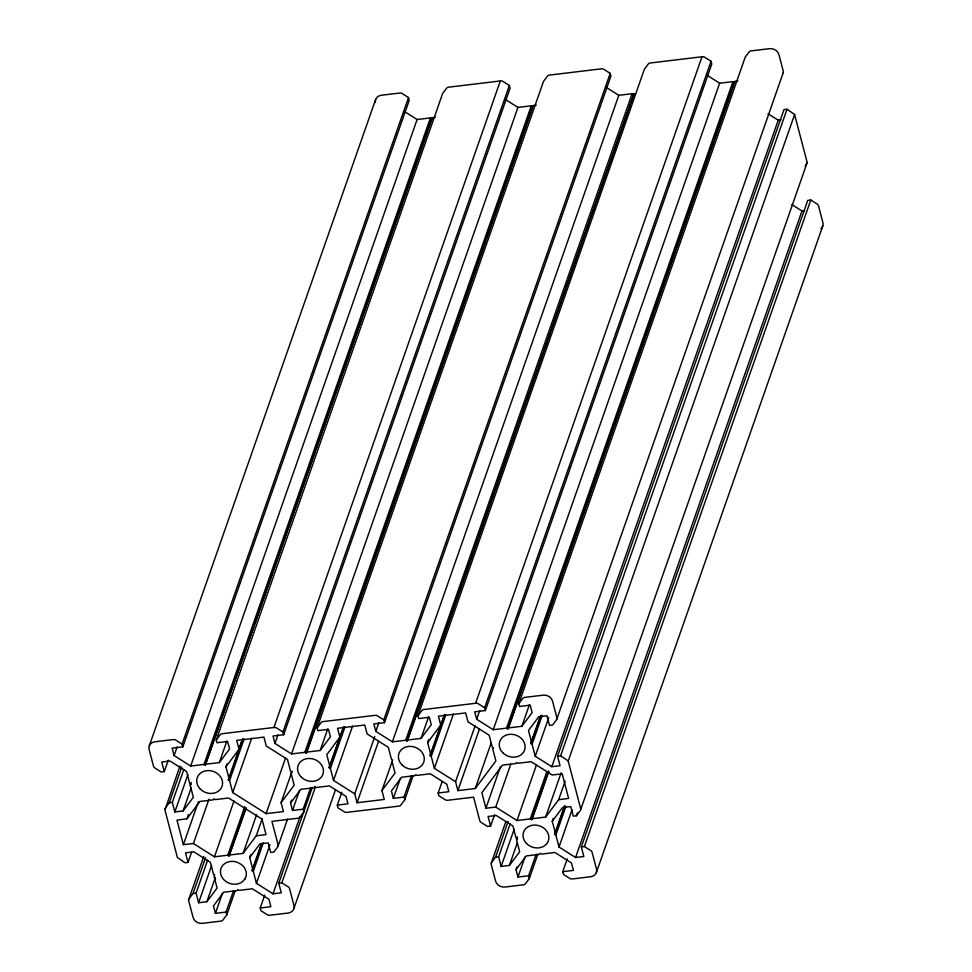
<?xml version="1.0" encoding="UTF-8"?>
<svg xmlns="http://www.w3.org/2000/svg" width="972" height="972" viewBox="0 0 972 972"><rect width="100%" height="100%" fill="white"/><g stroke="black" fill="none" stroke-linecap="round" stroke-linejoin="round"><path stroke-width="1.46" d="M542.121 715.684L532.097 744.285L535.232 756.24L551.804 766.714L560.079 765.717L557.563 756.131L783.967 109.605L787.028 109.241L794.61 114.514L807.185 162.531L580.418 810.417L576.335 815.8L573.273 816.164L570.771 806.578L562.496 807.562L552.242 821.255L555.377 833.198L554.575 834.268L555.863 835.082L558.997 847.025L575.57 857.498L583.832 856.502L581.317 846.904L807.732 200.39L810.794 200.013L817.112 204.011A3.208 2.746 19.3 0 1 818.521 205.857L822.883 222.515A7.885 6.731 19.3 0 1 821.923 227.594M807.185 162.531L805.193 166.054M149.238 745.961L375.642 99.436M435.383 117.32L432.418 117.673L205.238 765.219L203.999 764.442L190.694 766.033L174.11 755.572L172.166 748.124L182.821 746.848L182.104 744.09L175.774 740.105A3.22 2.746 19.3 0 0 173.393 739.546L154.9 741.77A7.885 6.731 19.3 0 0 149.117 749.485L153.479 766.143A3.22 2.746 19.3 0 0 154.888 767.989L161.206 771.987L164.268 771.61L168.278 760.177M174.11 755.572L177.123 746.982M182.104 744.09L408.507 97.577L402.189 93.579A3.22 2.746 19.3 0 0 399.796 93.033L381.303 95.256A7.885 6.731 19.3 0 0 375.423 102.522M182.821 746.848L409.224 100.323L408.507 97.577M191.533 852.383L188.033 862.395L184.972 862.759L177.378 857.462L164.961 810.004L179.942 766.009M164.912 808.923L169.262 802.726L181.776 766.957M191.217 782.448L190.22 785.303L193.343 797.271L183.088 810.952L174.826 811.948L172.311 802.35L183.842 769.46M190.694 766.033L417.097 119.52L430.402 117.916L431.653 118.706L205.238 765.219M174.826 811.948L187.851 774.757M183.088 810.952L191.107 788.073M203.999 764.442L430.402 117.916M246.305 807.781L229.003 856.004L227.764 855.226L214.448 856.818L193.428 843.538L183.38 844.632L176.965 820.113L186.952 818.801L188.447 814.512M206.015 764.199L219.32 762.595L229.574 748.914L227.63 741.466L216.975 742.754L216.258 739.996L442.661 93.47L446.573 88.258A3.22 2.746 19.3 0 1 448.335 87.213L500.847 80.907A3.22 2.746 19.3 0 1 503.034 81.478L509.352 85.475L510.081 88.221L283.666 734.747L273.01 736.023L274.967 743.471L291.539 753.932L304.844 752.34L306.095 753.118L306.86 752.097L533.276 105.571L536.228 105.219M183.38 844.632L198.41 801.718M219.32 762.595L226.84 741.138M193.428 843.538L208.956 799.203M292.11 771.185L281.09 802.653L283.423 811.559L266.085 813.637L232.685 792.544L229.55 780.601L228.262 779.787L229.064 778.718L225.929 766.774L226.938 763.907M228.262 779.787L242.283 739.741M225.929 766.774L239.039 749.278L242.538 739.267M229.064 778.718L243.085 738.671M229.55 780.601L244.081 739.121M188.762 899.355L203.792 856.441M235.309 890.51L226.792 914.834L222.88 920.059A3.22 2.746 19.3 0 1 221.118 921.092L202.419 923.339A7.885 6.731 19.3 0 1 193.076 917.434L188.714 900.789A3.208 2.746 19.3 0 1 189.103 898.711L193.015 893.499L205.542 857.741M188.033 862.395L185.518 852.796L193.78 851.812L210.365 862.273L213.488 874.229L214.776 875.043L213.986 876.1L217.108 888.056L206.854 901.737L198.592 902.733L196.077 893.134L207.595 860.232M232.685 792.544L251.712 738.198M214.448 856.818L233.985 801.037M198.592 902.733L211.617 865.542M206.854 901.737L215.371 877.424M227.764 855.226L244.786 806.59M229.003 856.004L245.539 808.801M216.258 739.996L220.158 734.783A3.22 2.746 19.3 0 1 221.92 733.739L273.897 727.493L500.313 80.968M233.584 890.619L226.063 912.076L215.407 913.352L222.418 893.329M274.967 743.471L277.968 734.881M283.666 734.747L282.949 731.989L509.352 85.475M229.781 854.983L243.085 853.38L256.608 814.767M243.085 853.38L256.231 835.835L262.246 818.667M312.328 787.369L278.77 883.208L281.285 892.806L273.023 893.803L256.438 883.329L253.315 871.386L252.027 870.572L252.817 869.503L249.695 857.559L250.691 854.692M266.085 813.637L285.61 757.856M291.539 753.932L517.942 107.418L531.259 105.814L532.498 106.604L306.095 753.118M252.027 870.572L261.541 843.392M252.817 869.503L261.833 843.757M253.315 871.386L263.327 842.773M256.438 883.329L269.961 844.717M304.844 752.34L531.259 105.814M310.663 787.733L303.155 809.19L292.499 810.466L290.555 803.03L291.551 800.163M306.86 752.097L320.177 750.493L330.431 736.812L328.475 729.365L317.832 730.652L317.103 727.894L543.518 81.369L547.418 76.156A3.22 2.746 19.3 0 1 549.18 75.111L601.692 68.793A3.22 2.746 19.3 0 1 603.879 69.364L610.209 73.362L610.926 76.12L384.523 722.646L373.868 723.921L375.812 731.369L392.384 741.83L405.701 740.239L406.94 741.016L407.718 739.996L634.121 93.47L406.94 741.016M278.041 846.248L287.554 819.08M292.499 810.466L299.51 790.443M278.77 883.208L281.831 882.843L288.162 886.841A3.208 2.746 19.3 0 1 289.571 888.687L293.921 905.333A7.885 6.731 19.3 0 1 288.149 913.048L269.438 915.296A3.22 2.746 19.3 0 1 267.264 914.725L260.946 910.728L260.217 907.982L264.724 895.103M320.177 750.493L327.685 729.036M273.023 893.803L300.069 816.565M281.831 882.843L315.39 787.004M391.959 761.951L381.947 790.552L384.268 799.458L357.04 802.726L354.719 793.82L333.53 780.443L330.407 768.5L329.107 767.686L343.395 727.165M329.107 767.686L343.93 726.57M330.407 768.5L344.926 727.02M333.53 780.443L352.569 726.096M293.799 908.869L335.376 790.139M413.234 775.522L404.729 799.835L400.804 805.059A3.22 2.746 19.3 0 1 399.055 806.104L346.53 812.41A3.22 2.746 19.3 0 1 344.343 811.839L338.037 807.841L337.308 805.095L341.816 792.216M375.812 731.369L378.813 722.779M354.719 793.82L374.755 736.606M384.523 722.646L383.794 719.888L610.209 73.362M357.04 802.726L378.582 741.223M392.384 741.83L618.8 95.317L632.104 93.713L633.355 94.503M405.701 740.239L632.104 93.713M407.718 739.996L421.022 738.392L431.276 724.711L429.332 717.263L418.677 718.551L417.948 715.793L644.363 69.267L648.275 64.055A3.22 2.746 19.3 0 1 650.025 63.01L702.549 56.704A3.22 2.746 19.3 0 1 704.724 57.275L711.054 61.272L711.783 64.018L485.368 710.544L474.713 711.82L476.657 719.268L493.241 729.729L506.546 728.137L507.797 728.915L508.563 727.894L734.978 81.369L737.93 81.016M411.521 775.632L404 797.089L393.344 798.364L400.367 778.341M421.022 738.392L428.543 716.935M427.631 742.572L440.741 725.076L438.408 716.182L465.637 712.913L467.969 721.807L489.147 735.184L492.282 747.14L493.569 747.954L492.768 749.011L495.902 760.967L475.235 788.535L457.897 790.625L455.564 781.719L434.375 768.342L431.252 756.398L429.964 755.584L430.754 754.515L427.631 742.572L428.64 739.704M429.964 755.584L444.24 715.064M430.754 754.515L444.787 714.469M431.252 756.398L445.784 714.918M434.375 768.342L453.414 713.995M494.59 814.645L490.581 826.091L487.519 826.455L481.189 822.458A3.487 2.977 19.3 0 1 479.743 820.611L473.607 797.162L447.387 800.308A3.22 2.746 19.3 0 1 445.2 799.737L438.882 795.74L438.165 792.994L442.163 781.549M417.948 715.793L421.86 710.568A3.22 2.746 19.3 0 1 423.622 709.536L475.6 703.291L702.003 56.765M476.657 719.268L479.67 710.678M455.564 781.719L475.101 725.938M485.368 710.544L484.651 707.786L711.054 61.272M457.897 790.625L479.427 729.122M493.241 729.729L719.644 83.215L732.961 81.612L734.2 82.401L507.797 728.915M475.235 788.535L491.261 742.766M506.546 728.137L732.961 81.612M508.563 727.894L521.879 726.291L532.134 712.61L530.177 705.162L519.522 706.45L518.805 703.692L745.208 57.166L749.12 51.953A3.22 2.746 19.3 0 1 751.089 50.884L769.581 48.661A7.885 6.731 19.3 0 1 778.924 54.566L783.286 71.211A3.208 2.746 19.3 0 1 782.995 73.131M548.852 771.476L532.328 818.679L531.55 819.7L530.311 818.922L517.007 820.514L495.744 807.088L485.903 808.206L500.422 766.726M521.879 726.291L529.388 704.834M495.744 807.088L510.774 764.186M532.097 744.285L530.821 743.483L540.335 716.303M530.821 743.483L541.125 715.234M491.346 862.99L505.865 821.51M537.856 854.206L529.339 878.53L525.427 883.755A3.22 2.746 19.3 0 1 523.665 884.787L504.966 887.035A7.934 6.768 19.3 0 1 495.574 881.106L491.225 864.485A3.499 2.989 19.3 0 1 491.65 862.419L495.562 857.195L508.089 821.437M517.529 836.941L516.533 839.796L519.656 851.751L509.401 865.432L501.139 866.429L498.624 856.83L510.142 823.928M535.232 756.24L548.755 717.628M517.007 820.514L536.532 764.733M501.139 866.429L514.164 829.238M556.822 719.171L783.238 72.645M509.401 865.432L517.42 842.554M530.311 818.922L546.835 771.719M531.55 819.7L548.585 771.075M551.804 766.714L778.22 120.188L780.966 119.86M536.131 854.315L528.622 875.772L517.967 877.048L516.01 869.612L517.019 866.745M517.967 877.048L524.977 857.025M557.563 756.131L560.625 755.754L787.028 109.241M532.328 818.679L545.632 817.075L561.16 772.74M580.782 809.056L568.207 761.027L794.61 114.514M545.632 817.075L558.645 799.713L565.157 781.124M552.242 821.255L553.25 818.388M554.575 834.268L564.598 805.654M555.377 833.198L564.89 806.019M555.863 835.082L565.886 806.468M558.997 847.025L572.01 809.834M576.335 815.8L577.344 812.932M581.317 846.904L584.379 846.539L590.697 850.524A3.208 2.746 19.3 0 1 592.118 852.383L596.48 869.029A7.885 6.731 19.3 0 1 590.697 876.744L571.998 878.992A3.22 2.746 19.3 0 1 569.811 878.421L563.493 874.423L562.776 871.677L567.284 858.798M575.57 857.498L801.973 210.973L804.731 210.645M584.379 846.539L810.794 200.013M596.358 872.564L822.762 226.039M431.653 118.706L432.418 117.673M532.498 106.604L533.276 105.571M190.22 785.303L191.01 784.258L189.722 783.444L186.6 771.489L170.027 761.027L161.753 762.012L164.268 771.61M734.2 82.401L734.978 81.369M186.952 818.801L199.953 801.438L213.269 799.847L214.034 798.814L215.286 799.604L228.59 798L261.99 819.092L266.049 834.596L256.231 835.835M317.103 727.894L321.015 722.67A3.22 2.746 19.3 0 1 322.777 721.637L375.289 715.319A3.22 2.746 19.3 0 1 377.476 715.89L383.794 719.888M281.09 802.653L294.2 785.169L291.065 773.214L291.867 772.157L290.579 771.343L287.445 759.387L266.267 746.01L263.934 737.116L236.706 740.385L239.039 749.278M249.695 857.559L259.949 843.866L268.211 842.882L270.726 852.468L273.788 852.104L277.7 846.879A3.208 2.746 19.3 0 0 278.089 844.814L271.941 821.364L298.197 818.205A3.22 2.746 19.3 0 0 299.959 817.173L303.872 811.948L303.155 809.19M290.555 803.03L300.81 789.337L314.114 787.745L314.892 786.713L316.131 787.502L329.435 785.898L346.02 796.372L347.964 803.808L337.308 805.095M381.947 790.552L395.045 773.068L391.923 761.112L392.712 760.055L391.424 759.241L388.302 747.286L367.112 733.909L364.792 725.015L337.563 728.283L339.884 737.177L326.786 754.673L329.909 766.616M518.805 703.692L522.717 698.467A3.22 2.746 19.3 0 1 524.686 697.398L543.166 695.174A7.885 6.731 19.3 0 1 552.521 701.079L556.871 717.737A3.208 2.746 19.3 0 1 556.482 719.802L552.582 725.027L549.52 725.391L547.005 715.793L538.743 716.777L528.489 730.47L531.611 742.414M516.533 839.796L517.335 838.739L516.035 837.925L512.912 825.969L496.34 815.508L488.066 816.492L490.581 826.091M516.01 869.612L526.265 855.919L539.582 854.327L540.347 853.294L541.598 854.084L554.903 852.48L571.475 862.954L573.431 870.39L562.776 871.677M558.645 799.713L568.632 798.401L562.217 773.894L552.169 774.976L531.137 761.696L517.833 763.299L516.582 762.51L515.816 763.542L502.512 765.134L481.845 792.715L485.903 808.206M169.262 802.726L172.311 802.35M438.165 792.994L448.821 791.706L446.865 784.27L430.292 773.797L416.976 775.401L415.737 774.611L414.971 775.644L401.655 777.236L391.4 790.929L393.344 798.364M193.015 893.499L196.077 893.134M495.562 857.195L498.624 856.83M260.217 907.982L270.884 906.694L268.928 899.258L252.356 888.785L239.039 890.388L237.8 889.599L237.022 890.631L223.718 892.223L213.463 905.916L215.407 913.352M475.6 703.291L476.146 703.218A3.22 2.746 19.3 0 1 478.321 703.789L484.651 707.786M273.897 727.493L274.444 727.421A3.22 2.746 19.3 0 1 276.619 727.992L282.949 731.989M706.899 75.16L719.644 83.215M768.014 113.748L778.22 120.188M606.042 87.261L618.8 95.317M791.779 204.533L801.973 210.973M505.197 99.363L517.942 107.418M404.34 111.464L417.097 119.52M560.625 755.754L568.207 761.027M528.622 875.772L529.339 878.53M404 797.089L404.729 799.835M226.063 912.076L226.792 914.834M821.644 227.946A7.885 6.731 19.3 0 1 821 228.578M244.944 878.98L242.283 881.871A13.146 11.227 19.3 0 1 220.79 874.314A13.146 11.227 19.3 0 1 237.132 862.225L241.117 864.327A13.146 11.227 19.3 0 1 244.944 878.98M526.52 843.489A13.146 11.227 19.3 0 0 548.354 840.865A13.146 11.227 19.3 0 0 532.984 825.155A13.146 11.227 19.3 0 0 526.52 843.489M502.755 752.705A13.146 11.227 19.3 0 0 524.588 750.08A13.146 11.227 19.3 0 0 509.219 734.37A13.146 11.227 19.3 0 0 502.755 752.705M301.053 776.907A13.146 11.227 19.3 0 0 322.898 774.283A13.146 11.227 19.3 0 0 307.517 758.573A13.146 11.227 19.3 0 0 301.053 776.907M401.91 764.806A13.146 11.227 19.3 0 0 423.743 762.182A13.146 11.227 19.3 0 0 408.374 746.472A13.146 11.227 19.3 0 0 401.91 764.806M200.208 789.009A13.146 11.227 19.3 0 0 222.041 786.384A13.146 11.227 19.3 0 0 206.672 770.674A13.146 11.227 19.3 0 0 200.208 789.009"/></g></svg>
